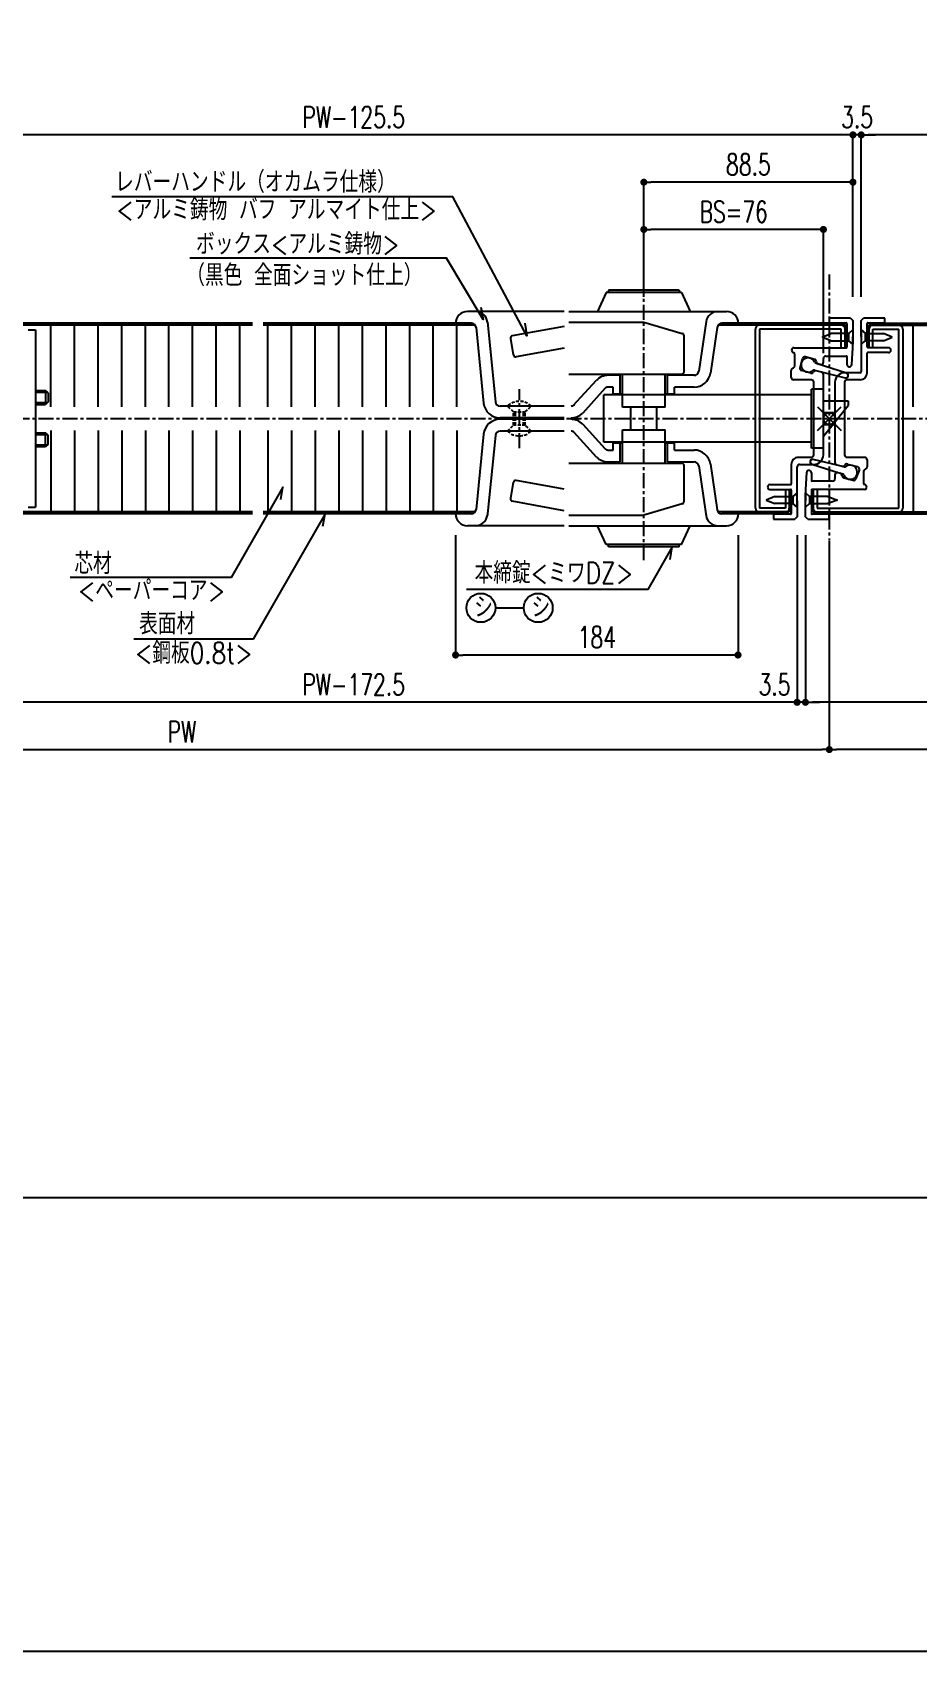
# Model space of a CAD drawing. Extents: x -275225 to 47266, y -41063 to 95295.
# Drawn here: x -225177 to -224803, y -23643 to -22958 of the extents above; entities that cross this region are included whole.
import ezdxf

# ---------------------------------------------------------------- set-up
doc = ezdxf.new("R2010")
doc.units = 0
doc.header["$LTSCALE"] = 0.2
doc.header["$PDMODE"] = 99
doc.header["$PDSIZE"] = 5
doc.linetypes.add('CENTER', pattern=[50.8, 31.75, -6.35, 6.35, -6.35])
doc.linetypes.add('HIDDEN', pattern=[9.525, 6.35, -3.175])
for name, color, linetype in [('_P18_製品', 4, 'Continuous'), ('_P18_製品寸法', 9, 'Continuous'), ('_基準', 1, 'CENTER'), ('_文字', 3, 'Continuous'), ('_製品寸法', 9, 'Continuous'), ('OKAMURA-HIDDEN', 6, 'HIDDEN')]:
    doc.layers.add(name, color=color, linetype=linetype)
doc.layers.add('_ポイント', color=1, linetype='Continuous', plot=False)
doc.styles.add('OKAMURA', font='SIMPLEX.shx', dxfattribs={"width": 0.7, "bigfont": 'BIGFONT.shx'})
doc.dimstyles.new('OKAMURA-003', dxfattribs={"dimscale": 3, "dimtxt": 3, "dimasz": 1, "dimexe": 0, "dimexo": 3, "dimgap": 1, "dimtad": 1, "dimdec": 3, "dimdsep": 46, "dimtxsty": 'OKAMURA', "dimblk1": 'DOT', "dimblk2": 'DOT', "dimsah": 1, "dimcen": 0, "dimclrd": 9, "dimclre": 9, "dimclrt": 3, "dimadec": 0, "dimazin": 0, "dimtfac": 1, "dimtdec": 3, "dimtix": 1, "dimtmove": 2, "dimatfit": 3, "dimldrblk": 'NONE', "dimfxl": 0, "dimtolj": 1, "dimarcsym": 0})

# ---------------------------------------------------------------- blocks, each defined once
blk = doc.blocks.new('_DOT')
at = {"color": 0, "linetype": 'ByBlock'}
blk.add_line((-0.5, 0), (-1, 0), dxfattribs=at)
at = {"color": 0, "linetype": 'ByBlock', "const_width": 0.5}
blk.add_lwpolyline([(-0.25, 0, 1), (0.25, 0, 1)], format="xyb", close=True, dxfattribs=at)
blk = doc.blocks.new('*D1507')
at = {"layer": '_製品寸法', "color": 9, "lineweight": -2, "transparency": 16777216}
for p, q in [((-558.23, -49.3), (-558.23, -120)), ((-159, -49.3), (-159, -120)), ((-162, -120), (-555.23, -120))]:
    blk.add_line(p, q, dxfattribs=at)
at = {"layer": 'Defpoints', "color": 0, "transparency": 16777216}
for p in [(-558.23, -40.3), (-159, -40.3), (-558.23, -120)]:
    blk.add_point(p, dxfattribs=at)
at = {"layer": '_製品寸法', "color": 9, "lineweight": -2, "transparency": 16777216, "xscale": 3, "yscale": 3, "zscale": 3, "rotation": 180}
blk.add_blockref('_DOT', (-558.23, -120), dxfattribs=at)
at = {"layer": '_製品寸法', "color": 9, "lineweight": -2, "transparency": 16777216, "xscale": 3, "yscale": 3, "zscale": 3}
blk.add_blockref('_DOT', (-159, -120), dxfattribs=at)
at = {"layer": '_製品寸法', "color": 3, "transparency": 16777216, "insert": (-358.62, -112.5), "char_height": 9, "attachment_point": 5, "style": 'OKAMURA'}
blk.add_mtext('\\A1;PW-149', dxfattribs=at)
blk = doc.blocks.new('_None')
blk = doc.blocks.new('*D1510')
at = {"layer": '_製品寸法', "color": 9, "lineweight": -2, "transparency": 16777216}
for p, q in [((-534.62, 61.06), (-534.62, 120)), ((-138.5, 120), (-531.62, 120)), ((-135.5, 61.06), (-135.5, 120))]:
    blk.add_line(p, q, dxfattribs=at)
at = {"layer": 'Defpoints', "color": 0, "transparency": 16777216}
for p in [(-534.62, 120), (-534.62, 52.06), (-135.5, 52.06)]:
    blk.add_point(p, dxfattribs=at)
at = {"layer": '_製品寸法', "color": 9, "lineweight": -2, "transparency": 16777216, "xscale": 3, "yscale": 3, "zscale": 3, "rotation": 180}
blk.add_blockref('_DOT', (-534.62, 120), dxfattribs=at)
at = {"layer": '_製品寸法', "color": 9, "lineweight": -2, "transparency": 16777216, "xscale": 3, "yscale": 3, "zscale": 3}
blk.add_blockref('_DOT', (-135.5, 120), dxfattribs=at)
at = {"layer": '_製品寸法', "color": 3, "transparency": 16777216, "insert": (-335.06, 127.5), "char_height": 9, "attachment_point": 5, "style": 'OKAMURA'}
blk.add_mtext('\\A1;PW-149', dxfattribs=at)
blk = doc.blocks.new('*D1515')
at = {"layer": '_製品寸法', "color": 9, "lineweight": -2, "transparency": 16777216}
for p, q in [((-548.12, -51.5), (-548.12, -140)), ((0, -50.5), (0, -140)), ((-3, -140), (-545.12, -140))]:
    blk.add_line(p, q, dxfattribs=at)
at = {"layer": 'Defpoints', "color": 0, "transparency": 16777216}
for p in [(-548.12, -42.5), (0, -41.5), (-548.12, -140)]:
    blk.add_point(p, dxfattribs=at)
at = {"layer": '_製品寸法', "color": 9, "lineweight": -2, "transparency": 16777216, "xscale": 3, "yscale": 3, "zscale": 3, "rotation": 180}
blk.add_blockref('_DOT', (-548.12, -140), dxfattribs=at)
at = {"layer": '_製品寸法', "color": 9, "lineweight": -2, "transparency": 16777216, "xscale": 3, "yscale": 3, "zscale": 3}
blk.add_blockref('_DOT', (0, -140), dxfattribs=at)
at = {"layer": '_製品寸法', "color": 3, "transparency": 16777216, "insert": (-274.06, -132.5), "char_height": 9, "attachment_point": 5, "style": 'OKAMURA'}
blk.add_mtext('\\A1;PW', dxfattribs=at)
blk = doc.blocks.new('*D1520')
at = {"layer": '_製品寸法', "color": 9, "lineweight": -2, "transparency": 16777216}
for p, q in [((-706.28, -49.3), (-706.28, -100)), ((-586.76, -49.3), (-586.76, -100)), ((-589.76, -100), (-703.28, -100))]:
    blk.add_line(p, q, dxfattribs=at)
at = {"layer": 'Defpoints', "color": 0, "transparency": 16777216}
for p in [(-706.28, -40.3), (-586.76, -40.3), (-706.28, -100)]:
    blk.add_point(p, dxfattribs=at)
at = {"layer": '_製品寸法', "color": 9, "lineweight": -2, "transparency": 16777216, "xscale": 3, "yscale": 3, "zscale": 3, "rotation": 180}
blk.add_blockref('_DOT', (-706.28, -100), dxfattribs=at)
at = {"layer": '_製品寸法', "color": 9, "lineweight": -2, "transparency": 16777216, "xscale": 3, "yscale": 3, "zscale": 3}
blk.add_blockref('_DOT', (-586.76, -100), dxfattribs=at)
at = {"layer": '_製品寸法', "color": 3, "transparency": 16777216, "insert": (-646.52, -92.5), "char_height": 9, "attachment_point": 5, "style": 'OKAMURA'}
blk.add_mtext('\\A1;184  ', dxfattribs=at)
blk = doc.blocks.new('*D1521')
at = {"layer": '_製品寸法', "color": 9, "lineweight": -2, "transparency": 16777216}
for p, q in [((-541.12, 120), (-544.12, 120)), ((-538.12, 51.5), (-538.12, 120)), ((-534.62, 120), (-538.12, 120)), ((-534.62, 51.5), (-534.62, 120)), ((-531.62, 120), (-528.62, 120))]:
    blk.add_line(p, q, dxfattribs=at)
at = {"layer": 'Defpoints', "color": 0, "transparency": 16777216}
for p in [(-538.12, 120), (-538.12, 42.5), (-534.62, 42.5)]:
    blk.add_point(p, dxfattribs=at)
at = {"layer": '_製品寸法', "color": 9, "lineweight": -2, "transparency": 16777216, "xscale": 3, "yscale": 3, "zscale": 3}
blk.add_blockref('_DOT', (-538.12, 120), dxfattribs=at)
at = {"layer": '_製品寸法', "color": 9, "lineweight": -2, "transparency": 16777216, "xscale": 3, "yscale": 3, "zscale": 3, "rotation": 180}
blk.add_blockref('_DOT', (-534.62, 120), dxfattribs=at)
at = {"layer": '_製品寸法', "color": 3, "transparency": 16777216, "insert": (-536.37, 127.5), "char_height": 9, "attachment_point": 5, "style": 'OKAMURA'}
blk.add_mtext('\\A1;3.5', dxfattribs=at)
blk = doc.blocks.new('*D1522')
at = {"layer": '_製品寸法', "color": 9, "lineweight": -2, "transparency": 16777216}
for p, q in [((-960.71, 61.06), (-960.71, 120)), ((-541.12, 120), (-957.71, 120)), ((-538.12, 61.06), (-538.12, 120))]:
    blk.add_line(p, q, dxfattribs=at)
at = {"layer": 'Defpoints', "color": 0, "transparency": 16777216}
for p in [(-960.71, 120), (-960.71, 52.06), (-538.12, 52.06)]:
    blk.add_point(p, dxfattribs=at)
at = {"layer": '_製品寸法', "color": 9, "lineweight": -2, "transparency": 16777216, "xscale": 3, "yscale": 3, "zscale": 3, "rotation": 180}
blk.add_blockref('_DOT', (-960.71, 120), dxfattribs=at)
at = {"layer": '_製品寸法', "color": 9, "lineweight": -2, "transparency": 16777216, "xscale": 3, "yscale": 3, "zscale": 3}
blk.add_blockref('_DOT', (-538.12, 120), dxfattribs=at)
at = {"layer": '_製品寸法', "color": 3, "transparency": 16777216, "insert": (-749.41, 127.5), "char_height": 9, "attachment_point": 5, "style": 'OKAMURA'}
blk.add_mtext('\\A1;PW-125.5', dxfattribs=at)
blk = doc.blocks.new('*D1523')
at = {"layer": '_製品寸法', "color": 9, "lineweight": -2, "transparency": 16777216}
for p, q in [((-561.73, -49.3), (-561.73, -120)), ((-558.23, -49.3), (-558.23, -120)), ((-564.73, -120), (-567.73, -120)), ((-558.23, -120), (-561.73, -120)), ((-555.23, -120), (-552.23, -120))]:
    blk.add_line(p, q, dxfattribs=at)
at = {"layer": 'Defpoints', "color": 0, "transparency": 16777216}
for p in [(-561.73, -40.3), (-558.23, -40.3), (-561.73, -120)]:
    blk.add_point(p, dxfattribs=at)
at = {"layer": '_製品寸法', "color": 9, "lineweight": -2, "transparency": 16777216, "xscale": 3, "yscale": 3, "zscale": 3}
blk.add_blockref('_DOT', (-561.73, -120), dxfattribs=at)
at = {"layer": '_製品寸法', "color": 9, "lineweight": -2, "transparency": 16777216, "xscale": 3, "yscale": 3, "zscale": 3, "rotation": 180}
blk.add_blockref('_DOT', (-558.23, -120), dxfattribs=at)
at = {"layer": '_製品寸法', "color": 3, "transparency": 16777216, "insert": (-571.29, -112.5), "char_height": 9, "attachment_point": 5, "style": 'OKAMURA'}
blk.add_mtext('\\A1;3.5', dxfattribs=at)
blk = doc.blocks.new('*D1524')
at = {"layer": '_製品寸法', "color": 9, "lineweight": -2, "transparency": 16777216}
for p, q in [((-937.21, -49.3), (-937.21, -120)), ((-561.73, -49.3), (-561.73, -120)), ((-564.73, -120), (-934.21, -120))]:
    blk.add_line(p, q, dxfattribs=at)
at = {"layer": 'Defpoints', "color": 0, "transparency": 16777216}
for p in [(-937.21, -40.3), (-561.73, -40.3), (-937.21, -120)]:
    blk.add_point(p, dxfattribs=at)
at = {"layer": '_製品寸法', "color": 9, "lineweight": -2, "transparency": 16777216, "xscale": 3, "yscale": 3, "zscale": 3, "rotation": 180}
blk.add_blockref('_DOT', (-937.21, -120), dxfattribs=at)
at = {"layer": '_製品寸法', "color": 9, "lineweight": -2, "transparency": 16777216, "xscale": 3, "yscale": 3, "zscale": 3}
blk.add_blockref('_DOT', (-561.73, -120), dxfattribs=at)
at = {"layer": '_製品寸法', "color": 3, "transparency": 16777216, "insert": (-749.47, -112.5), "char_height": 9, "attachment_point": 5, "style": 'OKAMURA'}
blk.add_mtext('\\A1;PW-172.5', dxfattribs=at)
blk = doc.blocks.new('*D1525')
at = {"layer": '_製品寸法', "color": 9, "lineweight": -2, "transparency": 16777216}
for p, q in [((-626.62, 51.5), (-626.62, 100)), ((-541.12, 100), (-623.62, 100)), ((-538.12, 51.5), (-538.12, 100))]:
    blk.add_line(p, q, dxfattribs=at)
at = {"layer": 'Defpoints', "color": 0, "transparency": 16777216}
for p in [(-626.62, 100), (-626.62, 42.5), (-538.12, 42.5)]:
    blk.add_point(p, dxfattribs=at)
at = {"layer": '_製品寸法', "color": 9, "lineweight": -2, "transparency": 16777216, "xscale": 3, "yscale": 3, "zscale": 3, "rotation": 180}
blk.add_blockref('_DOT', (-626.62, 100), dxfattribs=at)
at = {"layer": '_製品寸法', "color": 9, "lineweight": -2, "transparency": 16777216, "xscale": 3, "yscale": 3, "zscale": 3}
blk.add_blockref('_DOT', (-538.12, 100), dxfattribs=at)
at = {"layer": '_製品寸法', "color": 3, "transparency": 16777216, "insert": (-582.37, 107.5), "char_height": 9, "attachment_point": 5, "style": 'OKAMURA'}
blk.add_mtext('\\A1;88.5', dxfattribs=at)
blk = doc.blocks.new('*D1526')
at = {"layer": '_製品寸法', "color": 9, "lineweight": -2, "transparency": 16777216}
for p, q in [((-626.62, 61.05), (-626.62, 80)), ((-553.62, 80), (-623.62, 80)), ((-550.62, 27.63), (-550.62, 80))]:
    blk.add_line(p, q, dxfattribs=at)
at = {"layer": 'Defpoints', "color": 0, "transparency": 16777216}
for p in [(-626.62, 80), (-626.62, 52.05), (-550.62, 18.63)]:
    blk.add_point(p, dxfattribs=at)
at = {"layer": '_製品寸法', "color": 9, "lineweight": -2, "transparency": 16777216, "xscale": 3, "yscale": 3, "zscale": 3, "rotation": 180}
blk.add_blockref('_DOT', (-626.62, 80), dxfattribs=at)
at = {"layer": '_製品寸法', "color": 9, "lineweight": -2, "transparency": 16777216, "xscale": 3, "yscale": 3, "zscale": 3}
blk.add_blockref('_DOT', (-550.62, 80), dxfattribs=at)
at = {"layer": '_製品寸法', "color": 3, "transparency": 16777216, "insert": (-588.62, 87.5), "char_height": 9, "attachment_point": 5, "style": 'OKAMURA'}
blk.add_mtext('\\A1;BS=76', dxfattribs=at)
blk = doc.blocks.new('*D1527')
at = {"layer": '_製品寸法', "color": 9, "lineweight": -2, "transparency": 16777216}
for p, q in [((-1096.21, -50.49), (-1096.21, -140)), ((-548.12, -69.99), (-548.12, -140)), ((-1093.21, -140), (-551.12, -140))]:
    blk.add_line(p, q, dxfattribs=at)
at = {"layer": 'Defpoints', "color": 0, "transparency": 16777216}
for p in [(-1096.21, -41.49), (-548.12, -60.99), (-548.12, -140)]:
    blk.add_point(p, dxfattribs=at)
at = {"layer": '_製品寸法', "color": 9, "lineweight": -2, "transparency": 16777216, "xscale": 3, "yscale": 3, "zscale": 3, "rotation": 180}
blk.add_blockref('_DOT', (-1096.21, -140), dxfattribs=at)
at = {"layer": '_製品寸法', "color": 9, "lineweight": -2, "transparency": 16777216, "xscale": 3, "yscale": 3, "zscale": 3}
blk.add_blockref('_DOT', (-548.12, -140), dxfattribs=at)
at = {"layer": '_製品寸法', "color": 3, "transparency": 16777216, "insert": (-822.16, -132.5), "char_height": 9, "attachment_point": 5, "style": 'OKAMURA'}
blk.add_mtext('\\A1;PW', dxfattribs=at)
blk = doc.blocks.new('A$C406426C3')
at = {"layer": '_P18_製品'}
for p, q in [((557.23, 42.5), (548.18, 42.5)), ((548.18, 42.5), (548.18, 40.49)), ((557.23, 42.5), (558.23, 41.49)), ((558.23, 41.49), (558.23, 34.77)), ((554.92, 40.3), (336.65, 40.3)), ((554.92, 39.5), (336.65, 39.5)), ((517.03, -37.89), (517.03, 37.89)), ((518.64, 37.89), (518.64, -37.89)), ((553.31, 37.89), (518.64, 37.89)), ((548.18, 40.49), (555.42, 40.49)), ((553.31, 29.95), (553.31, 37.89)), ((554.92, 39.5), (554.92, 30.25)), ((554.92, 29.95), (554.92, 37.89)), ((555.72, 30.25), (555.72, 40.2)), ((555.72, 30.25), (555.72, 39.5)), ((558.23, 34.77), (557.93, 34.47)), ((558.23, 34.17), (557.93, 34.47)), ((558.23, 37.49), (558.23, 31.46)), ((533.24, 29.95), (555.42, 29.95)), ((554.92, 30.25), (555.72, 30.25)), ((557.74, 22.84), (558.23, 29.95)), ((558.23, 29.95), (558.23, 34.17)), ((518.64, 23.92), (518.64, -16.08)), ((532.64, 21.29), (533.08, 21.52)), ((533.61, 22.41), (533.61, 26.93)), ((535.32, 21.51), (536.87, 25.39)), ((542.14, 25.03), (538.11, 26.11)), ((555.51, 19.22), (542.67, 23.31)), ((555.51, 19.22), (542.67, 23.31)), ((544.47, 22.86), (543.39, 23.13)), ((545.73, 23.83), (545.73, 25.43)), ((546.74, 26.43), (555.42, 26.43)), ((555.72, 22.91), (555.72, 26.13)), ((532.1, 17.39), (532.1, 20.4)), ((540.65, 16.38), (533.11, 16.38)), ((540.46, 19.23), (536.54, 20.28)), ((541.65, -15.38), (541.65, 15.38)), ((541.89, 20.42), (554.99, 17.28)), ((541.9, 20.42), (554.99, 17.28)), ((544.99, 19.6), (542.73, 20.19)), ((545.73, 0.3), (545.73, 18.63)), ((545.73, 0.3), (545.43, 0)), ((545.73, -0.3), (545.43, 0)), ((545.73, -15.38), (545.73, -0.3)), ((532.1, -19.4), (532.1, -27.64)), ((534.62, -34.17), (534.62, -20.4)), ((535.1, -19.4), (541.65, -19.4)), ((535.12, -16.38), (540.65, -16.38)), ((523.06, -27.94), (531.8, -27.94)), ((523.06, -29.95), (531.8, -29.95)), ((529.69, -29.95), (529.69, -37.89)), ((531.3, -29.95), (531.3, -37.89)), ((531.3, -30.25), (531.3, -39.5)), ((531.3, -30.25), (532.1, -30.25)), ((532.1, -30.25), (532.1, -40.2)), ((532.1, -30.25), (532.1, -39.5)), ((534.62, -34.17), (534.31, -34.47)), ((534.62, -37.49), (534.62, -31.46)), ((531.3, -39.5), (336.65, -39.5)), ((531.3, -40.3), (336.65, -40.3)), ((529.69, -37.89), (518.64, -37.89)), ((531.8, -40.49), (524.57, -40.49)), ((524.57, -40.49), (524.57, -42.5)), ((534.62, -34.77), (534.31, -34.47)), ((534.62, -34.77), (534.62, -41.49)), ((524.57, -42.5), (533.61, -42.5)), ((534.62, -41.49), (533.61, -42.5))]:
    blk.add_line(p, q, dxfattribs=at)
at = {"layer": '_P18_製品', "color": 6}
for p, q in [((512.58, 5.02), (512.58, 39.5)), ((544.65, 34.47), (548.81, 35.98)), ((548.81, 32.96), (544.65, 34.47)), ((556.47, 35.98), (548.81, 35.98)), ((558.23, 37.49), (556.47, 35.98)), ((556.47, 32.96), (556.47, 35.98)), ((548.81, 32.96), (556.47, 32.96)), ((558.23, 31.46), (556.47, 32.96)), ((512.58, -5.02), (512.58, -39.49)), ((525.19, -32.96), (521.55, -34.47)), ((525.19, -32.96), (532.86, -32.96)), ((534.62, -31.46), (532.86, -32.96)), ((532.86, -32.96), (532.86, -35.98)), ((521.55, -34.47), (525.19, -35.98)), ((532.86, -35.98), (525.19, -35.98)), ((534.62, -37.49), (532.86, -35.98))]:
    blk.add_line(p, q, dxfattribs=at)
at = {"layer": '_P18_製品'}
for centre, radius, start, end in [((518.64, 37.89), 1.61, 90, 180), ((553.31, 37.89), 1.61, 0, 90), ((554.92, 39.5), 0.804, 0, 90), ((555.43, 40.2), 0.292, 0.31714, 91.78799), ((533.24, 28.94), 1, 90, 180), ((533.24, 28.94), 1, 180, 270), ((532.78, 27.2), 0.872, 342.44061, 58.30075), ((555.42, 30.25), 0.301, 270, 0), ((533.11, 20.4), 1, 118.07853, 180), ((532.61, 22.41), 1, 298.06702, 0), ((536.74, 21.7), 1.43, 187.53801, 262.34355), ((539.27, 22.67), 3.01, 23.4084, 306.59276), ((539.27, 22.67), 3.01, 23.4084, 306.59276), ((537.85, 25.13), 1.01, 74.99638, 164.9917), ((541.76, 24.09), 1.01, 359.46463, 74.98935), ((542.96, 24.27), 1, 203.4091, 253.35609), ((542.96, 24.27), 1, 203.40373, 253.35254), ((543.77, 24.07), 1.01, 179.46896, 254.99286), ((544.73, 23.83), 1, 254.99823, 0), ((546.74, 25.43), 1, 90, 180), ((555.42, 26.13), 0.301, 0, 90), ((556.73, 22.91), 1.01, 180.04587, 356.04721), ((533.11, 17.39), 1, 180, 270), ((540.72, 20.2), 1.01, 255.01509, 330.54126), ((540.65, 15.38), 1, 0, 90), ((541.66, 19.45), 1, 76.64583, 126.59196), ((541.66, 19.45), 1, 76.64583, 126.5919), ((542.47, 19.21), 1, 74.98683, 150.5092), ((544.73, 18.63), 1.01, 359.99338, 74.98938), ((555.25, 18.25), 1, 255.00189, 75.00186), ((555.25, 18.25), 1, 254.99823, 74.99829), ((535.12, -19.4), 3.01, 90, 180), ((535.2, -20.07), 0.677, 98.52675, 209.67531), ((541.1, -18.25), 1, 75.00184, 255.00181), ((541.1, -18.25), 1, 75.00187, 255.0019), ((540.65, -15.38), 1, 270, 0), ((541.66, -15.32), 4.07, 269.87311, 359.24997), ((523.06, -28.94), 1, 90, 180), ((523.06, -28.94), 1, 180, 270), ((531.8, -27.64), 0.301, 270, 0), ((531.8, -30.25), 0.301, 0, 90), ((518.64, -37.89), 1.61, 180, 270), ((529.69, -37.89), 1.61, 270, 0), ((531.3, -39.5), 0.804, 270, 0), ((531.81, -40.2), 0.292, 268.13841, 359.66936)]:
    blk.add_arc(centre, radius, start, end, dxfattribs=at)
at = {"layer": '_ポイント'}
blk.add_point((548.12, 0), dxfattribs=at)
at = {"layer": '_基準'}
blk.add_line((548.12, 0), (0, 0), dxfattribs=at)
blk = doc.blocks.new('A$C496E7CE0')
at = {"layer": '_P18_製品'}
for p, q in [((-485.47, 53.3), (-489.24, 45.3)), ((-485.47, 53.3), (-453.72, 53.3)), ((-484.6, 54.3), (-454.6, 54.3)), ((-484.6, 54.3), (-484.6, 53.3)), ((-454.6, 54.3), (-454.6, 53.3)), ((-453.72, 53.3), (-449.96, 45.3)), ((-534.48, 41.49), (-533.48, 42.5)), ((-534.48, 34.77), (-534.48, 41.49)), ((-524.43, 42.5), (-533.48, 42.5)), ((-524.43, 40.49), (-524.43, 42.5)), ((-437.92, 45.3), (-504.6, 45.3)), ((-435.82, 45.3), (-398.4, 45.3)), ((-398.42, 45.3), (-394.93, 45.3)), ((-534.48, 37.49), (-534.48, 31.46)), ((-534.48, 34.77), (-534.18, 34.47)), ((-534.48, 34.17), (-534.18, 34.47)), ((-531.97, 30.25), (-531.97, 40.2)), ((-531.97, 30.25), (-531.97, 39.5)), ((-531.67, 40.49), (-524.43, 40.49)), ((-531.17, 40.3), (-509.6, 40.3)), ((-531.17, 30.25), (-531.17, 39.5)), ((-531.17, 39.5), (-501.04, 39.5)), ((-531.17, 29.95), (-531.17, 37.89)), ((-529.56, 29.95), (-529.56, 37.89)), ((-529.56, 37.89), (-518.5, 37.89)), ((-518.5, -37.89), (-518.5, 37.89)), ((-516.9, 37.89), (-516.9, -37.89)), ((-509.6, 40.3), (-502.64, 40.3)), ((-497.8, 19.27), (-500.66, 38.59)), ((-495.86, 40.3), (-495.97, 41.03)), ((-492.85, 20.01), (-495.86, 40.3)), ((-486.6, 35.05), (-486.6, 19.8)), ((-485.88, 36.01), (-473, 39.8)), ((-473, 39.8), (-469.6, 40.8)), ((-437.92, 40.8), (-469.6, 40.8)), ((-435.82, 38.96), (-413.92, 34.98)), ((-406.75, 7.1), (-403.45, 40.3)), ((-403.45, 40.3), (-403.39, 40.81)), ((-401.77, 6.59), (-398.6, 38.5)), ((-398.22, 39.5), (-308.43, 39.5)), ((-396.61, 40.3), (-389.93, 40.3)), ((-389.93, 40.3), (-308.43, 40.3)), ((-303.93, 40.3), (-162.32, 40.3)), ((-303.93, 39.5), (-162.32, 39.5)), ((-212.19, -37.49), (-212.19, 37.49)), ((-208.98, 37.49), (-212.19, 37.49)), ((-534.48, 34.17), (-534.48, 20.4)), ((-531.17, 30.25), (-531.97, 30.25)), ((-531.97, 19.4), (-531.97, 27.64)), ((-522.93, 29.95), (-531.67, 29.95)), ((-522.93, 27.94), (-531.67, 27.94)), ((-435.82, 29.81), (-415.53, 26.12)), ((-414.36, 26.93), (-413.11, 33.81)), ((-545.6, 15.38), (-545.6, 0.3)), ((-535.49, 19.4), (-541.52, 19.4)), ((-541.52, 15.38), (-541.52, -15.38)), ((-534.98, 16.38), (-540.51, 16.38)), ((-518.5, -23.92), (-518.5, 16.08)), ((-479.6, 18.3), (-490.87, 18.3)), ((-437.92, 18.8), (-485.6, 18.8)), ((-481.1, 18.8), (-481.1, 18.3)), ((-479.6, 18.3), (-479.6, 10.3)), ((-478.6, 18.8), (-478.6, 4.8)), ((-460.6, 18.8), (-460.6, 4.8)), ((-459.6, 18.3), (-459.6, 10.3)), ((-454.5, 18.3), (-459.6, 18.3)), ((-458.1, 18.8), (-458.1, 18.3)), ((-449.55, 16.25), (-440.17, 5.88)), ((-545.6, 7.5), (-556.08, -5.5)), ((-545.6, 12.5), (-545.6, -12.5)), ((-545.6, 12.5), (-540.6, 12.5)), ((-545.6, 11.3), (-545.6, 0.6)), ((-540.6, 12.5), (-540.6, -12.5)), ((-540.6, 10), (-452.6, 10)), ((-482.6, 13.3), (-490.87, 13.3)), ((-482.6, 13.3), (-482.6, 10.3)), ((-478.6, 10.3), (-482.6, 10.3)), ((-456.6, 10.3), (-460.6, 10.3)), ((-456.6, 13.3), (-456.6, 10.3)), ((-454.5, 13.3), (-456.6, 13.3)), ((-443.72, 2.35), (-453.08, 12.71)), ((-452.6, 10), (-452.6, -10)), ((-545.6, 0.3), (-545.3, 0)), ((-460.6, 4.8), (-478.6, 4.8)), ((-475.1, 4.5), (-475.1, -4.5)), ((-464.1, 4.5), (-464.1, -4.5)), ((-435.82, 5.3), (-408.74, 5.3)), ((-435.82, 0.3), (-408.74, 0.3)), ((-556.08, -7.5), (-556.08, -5.5)), ((-545.6, -0.3), (-545.3, 0)), ((-545.6, -0.3), (-545.6, -18.63)), ((-478.6, -4.8), (-478.6, -18.8)), ((-478.6, -4.8), (-460.6, -4.8)), ((-460.6, -4.8), (-460.6, -18.8)), ((-453.08, -12.71), (-443.72, -2.35)), ((-439.66, -5.51), (-449.55, -16.25)), ((-435.82, -0.3), (-408.74, -0.3)), ((-435.82, -5.3), (-408.74, -5.3)), ((-398.6, -38.5), (-401.77, -6.59)), ((-545.6, -7.5), (-556.08, -7.5)), ((-545.6, -12.5), (-540.6, -12.5)), ((-540.6, -10), (-452.6, -10)), ((-490.87, -13.3), (-482.6, -13.3)), ((-482.6, -10.3), (-482.6, -13.3)), ((-482.6, -10.3), (-478.6, -10.3)), ((-479.6, -10.3), (-479.6, -18.3)), ((-460.6, -10.3), (-456.6, -10.3)), ((-459.6, -10.3), (-459.6, -18.3)), ((-456.6, -10.3), (-456.6, -13.3)), ((-456.6, -13.3), (-454.5, -13.3)), ((-403.39, -40.81), (-406.75, -7.1)), ((-555.38, -19.22), (-542.53, -23.31)), ((-555.38, -19.22), (-542.53, -23.31)), ((-541.76, -20.42), (-554.86, -17.28)), ((-541.76, -20.42), (-554.86, -17.28)), ((-544.85, -19.6), (-542.59, -20.19)), ((-540.51, -16.38), (-532.98, -16.38)), ((-540.32, -19.23), (-536.41, -20.28)), ((-531.97, -17.39), (-531.97, -20.4)), ((-500.66, -38.59), (-497.8, -19.27)), ((-495.97, -41.03), (-492.85, -20.01)), ((-490.87, -18.3), (-479.6, -18.3)), ((-486.6, -19.8), (-486.6, -35.05)), ((-437.92, -18.8), (-485.6, -18.8)), ((-481.1, -18.3), (-481.1, -18.8)), ((-459.6, -18.3), (-454.5, -18.3)), ((-458.1, -18.3), (-458.1, -18.8)), ((-557.6, -22.84), (-558.1, -29.95)), ((-555.59, -22.91), (-555.59, -26.13)), ((-546.6, -26.43), (-555.28, -26.43)), ((-545.6, -23.83), (-545.6, -25.43)), ((-544.27, -22.86), (-543.26, -23.13)), ((-542, -25.03), (-537.97, -26.11)), ((-535.7, -21.51), (-536.74, -25.4)), ((-533.48, -22.41), (-533.48, -26.93)), ((-532.5, -21.29), (-532.95, -21.53)), ((-435.82, -29.81), (-415.53, -26.12)), ((-413.11, -33.81), (-414.36, -26.93)), ((-558.1, -29.95), (-558.1, -34.17)), ((-558.1, -37.49), (-558.1, -31.46)), ((-558.1, -34.17), (-557.8, -34.47)), ((-555.59, -30.25), (-555.59, -40.2)), ((-555.59, -30.25), (-555.59, -39.5)), ((-554.78, -30.25), (-555.59, -30.25)), ((-533.1, -29.95), (-555.28, -29.95)), ((-554.78, -29.95), (-554.78, -37.89)), ((-554.78, -39.5), (-554.78, -30.25)), ((-553.17, -29.95), (-553.17, -37.89)), ((-558.1, -34.77), (-557.8, -34.47)), ((-558.1, -41.49), (-558.1, -34.77)), ((-548.05, -40.49), (-555.28, -40.49)), ((-554.78, -39.5), (-501.04, -39.5)), ((-554.78, -40.3), (-509.6, -40.3)), ((-553.17, -37.89), (-518.5, -37.89)), ((-548.05, -42.5), (-548.05, -40.49)), ((-509.6, -40.3), (-502.64, -40.3)), ((-469.6, -40.8), (-485.88, -36.01)), ((-437.92, -40.8), (-469.6, -40.8)), ((-435.82, -38.96), (-413.92, -34.98)), ((-398.22, -39.5), (-308.43, -39.5)), ((-396.61, -40.3), (-389.93, -40.3)), ((-389.93, -40.3), (-308.43, -40.3)), ((-303.93, -39.5), (-138.82, -39.5)), ((-303.93, -40.3), (-138.82, -40.3)), ((-208.98, -37.49), (-212.19, -37.49)), ((-557.09, -42.5), (-558.1, -41.49)), ((-557.09, -42.5), (-548.05, -42.5)), ((-437.92, -45.3), (-504.6, -45.3)), ((-485.47, -53.3), (-489.24, -45.3)), ((-453.72, -53.3), (-449.96, -45.3)), ((-435.82, -45.3), (-398.45, -45.3)), ((-398.42, -45.3), (-394.93, -45.3)), ((-485.47, -53.3), (-453.72, -53.3)), ((-484.6, -54.3), (-484.6, -53.3)), ((-484.6, -54.3), (-454.6, -54.3)), ((-454.6, -54.3), (-454.6, -53.3))]:
    blk.add_line(p, q, dxfattribs=at)
at = {"layer": '_P18_製品', "color": 6}
for p, q in [((-534.48, 37.49), (-532.72, 35.98)), ((-532.72, 35.98), (-525.06, 35.98)), ((-532.72, 32.96), (-532.72, 35.98)), ((-521.42, 34.47), (-525.06, 35.98)), ((-525.06, 32.96), (-521.42, 34.47)), ((-390.49, 5.02), (-390.49, 39.5)), ((-380.49, 5.02), (-380.49, 39.5)), ((-370.49, 5.02), (-370.49, 39.5)), ((-360.49, 5.02), (-360.49, 39.5)), ((-350.49, 5.02), (-350.49, 39.5)), ((-340.49, 5.02), (-340.49, 39.5)), ((-330.49, 5.02), (-330.49, 39.5)), ((-320.49, 5.02), (-320.49, 39.5)), ((-310.49, 5.02), (-310.49, 39.5)), ((-298.62, 5.02), (-298.62, 39.5)), ((-288.62, 5.02), (-288.62, 39.5)), ((-278.62, 5.02), (-278.62, 39.5)), ((-268.62, 5.02), (-268.62, 39.5)), ((-258.62, 5.02), (-258.62, 39.5)), ((-248.62, 5.02), (-248.62, 39.5)), ((-238.62, 5.02), (-238.62, 39.5)), ((-228.62, 5.02), (-228.62, 39.5)), ((-218.62, 5.02), (-218.62, 39.5)), ((-534.48, 31.46), (-532.72, 32.96)), ((-525.06, 32.96), (-532.72, 32.96)), ((-217.42, 10.85), (-216.41, 11.86)), ((-217.42, 10.85), (-217.42, 7.03)), ((-217.42, 7.03), (-216.41, 6.03)), ((-212.19, 11.11), (-217.17, 11.11)), ((-216.41, 11.86), (-216.41, 6.03)), ((-212.19, 11.86), (-216.41, 11.86)), ((-212.19, 6.78), (-217.17, 6.78)), ((-212.19, 6.03), (-216.41, 6.03)), ((-390.49, -5.03), (-390.49, -39.5)), ((-380.49, -5.03), (-380.49, -39.5)), ((-370.49, -5.03), (-370.49, -39.5)), ((-360.49, -5.03), (-360.49, -39.5)), ((-350.49, -5.03), (-350.49, -39.5)), ((-340.49, -5.03), (-340.49, -39.5)), ((-330.49, -5.03), (-330.49, -39.5)), ((-320.49, -5.03), (-320.49, -39.5)), ((-310.49, -5.03), (-310.49, -39.5)), ((-298.62, -5.03), (-298.62, -39.5)), ((-288.62, -5.03), (-288.62, -39.5)), ((-278.62, -5.03), (-278.62, -39.5)), ((-268.62, -5.03), (-268.62, -39.5)), ((-258.62, -5.03), (-258.62, -39.5)), ((-248.62, -5.03), (-248.62, -39.5)), ((-238.62, -5.03), (-238.62, -39.5)), ((-228.62, -5.03), (-228.62, -39.5)), ((-218.62, -5.03), (-218.62, -39.5)), ((-217.42, -7.04), (-216.41, -6.03)), ((-212.19, -6.78), (-217.17, -6.78)), ((-216.41, -11.86), (-216.41, -6.03)), ((-212.19, -6.03), (-216.41, -6.03)), ((-217.42, -10.86), (-217.42, -7.04)), ((-217.42, -10.86), (-216.41, -11.86)), ((-212.19, -11.11), (-217.17, -11.11)), ((-212.19, -11.86), (-216.41, -11.86)), ((-558.1, -31.46), (-556.34, -32.96)), ((-556.34, -32.96), (-556.34, -35.98)), ((-548.67, -32.96), (-556.34, -32.96)), ((-548.67, -32.96), (-545.03, -34.47)), ((-558.1, -37.49), (-556.34, -35.98)), ((-556.34, -35.98), (-548.67, -35.98)), ((-545.03, -34.47), (-548.67, -35.98))]:
    blk.add_line(p, q, dxfattribs=at)
at = {"layer": '_P18_製品'}
for centre, radius, start, end in [((-504.6, 40.3), 5, 90, 180), ((-500.91, 40.3), 5, 8.42993, 90), ((-398.42, 40.3), 5, 90, 174.14305), ((-394.93, 40.3), 5, 0, 90), ((-531.68, 40.2), 0.292, 88.21201, 179.68286), ((-531.17, 39.5), 0.804, 90, 180), ((-529.56, 37.89), 1.61, 90, 180), ((-518.5, 37.89), 1.61, 0, 90), ((-502.64, 38.3), 2, 8.4257, 90), ((-485.6, 35.05), 1, 106.38653, 180), ((-414.1, 33.99), 1, 349.68964, 79.69464), ((-396.61, 38.3), 2, 90, 174.14313), ((-531.67, 30.25), 0.301, 180, 270), ((-531.67, 27.64), 0.301, 90, 180), ((-522.93, 28.94), 1, 0, 90), ((-522.93, 28.94), 1, 270, 0), ((-415.35, 27.11), 1, 259.68945, 349.69296), ((-541.53, 15.32), 4.07, 89.87311, 179.24997), ((-540.51, 15.38), 1, 90, 180), ((-535.49, 20.4), 1, 270, 0), ((-534.98, 19.4), 3.01, 270, 0), ((-490.87, 20.3), 7, 188.42965, 270.00742), ((-490.87, 20.3), 2, 188.42169, 270), ((-485.6, 19.8), 1, 180, 270), ((-454.5, 11.3), 7, 44.99993, 90), ((-454.5, 11.3), 2, 44.9798, 89.9799), ((-408.74, 7.3), 2, 270, 354.14493), ((-438.77, 7.3), 7, 225.0058, 270.00574), ((-438.77, 7.3), 2, 225.00031, 270), ((-408.74, 7.3), 7, 270, 354.14398), ((-438.77, -7.3), 7, 90, 134.99994), ((-438.77, -7.3), 2, 90, 134.99972), ((-408.74, -7.3), 7, 5.85479, 90), ((-408.74, -7.3), 2, 5.8563, 90), ((-490.87, -20.3), 7, 89.99258, 171.57094), ((-454.5, -11.3), 2, 270, 315.00092), ((-555.12, -18.25), 1, 75.00184, 255.00181), ((-555.12, -18.25), 1, 75.00187, 255.0019), ((-544.59, -18.63), 1.01, 179.98912, 254.98932), ((-542.33, -19.21), 1, 254.98679, 330.51376), ((-539.13, -22.67), 3.01, 203.40662, 126.59259), ((-539.13, -22.67), 3.01, 203.40662, 126.5925), ((-541.53, -19.45), 1, 256.64584, 306.59555), ((-541.53, -19.45), 1, 256.64584, 306.59546), ((-540.51, -15.38), 1, 180, 270), ((-540.58, -20.2), 1.01, 75.01506, 150.54126), ((-536.67, -21.25), 1.01, 344.99228, 74.99283), ((-532.98, -17.39), 1, 0, 90), ((-532.98, -20.4), 1, 298.07556, 0), ((-490.87, -20.3), 2, 90, 171.57306), ((-485.6, -19.8), 1, 90, 180), ((-454.5, -11.3), 7, 270.00824, 315.00827), ((-556.59, -22.91), 1.01, 0.04587, 176.04362), ((-555.28, -26.13), 0.301, 180, 270), ((-546.6, -25.43), 1, 270, 0), ((-544.54, -23.88), 1.06, 75.06283, 177.30475), ((-543.63, -24.07), 1.01, 359.46893, 74.99286), ((-541.62, -24.09), 1.01, 179.46458, 254.98932), ((-542.82, -24.27), 1, 23.4092, 73.35619), ((-542.82, -24.27), 1, 23.4092, 73.35279), ((-537.71, -25.13), 1.01, 254.99303, 344.9906), ((-532.47, -22.41), 1, 118.06307, 180), ((-532.19, -27.03), 1.29, 175.72922, 224.96231), ((-415.35, -27.11), 1, 10.31057, 100.31231), ((-555.28, -30.25), 0.301, 90, 180), ((-533.1, -28.94), 1, 0, 90), ((-533.1, -28.94), 1, 270, 0), ((-414.1, -33.99), 1, 280.30859, 10.31433), ((-554.78, -39.5), 0.804, 180, 270), ((-555.29, -40.2), 0.292, 180.33064, 271.8616), ((-553.17, -37.89), 1.61, 180, 270), ((-518.5, -37.89), 1.61, 270, 0), ((-504.6, -40.3), 5, 180, 270), ((-502.64, -38.3), 2, 270, 351.57306), ((-500.91, -40.3), 5, 270, 351.57303), ((-485.6, -35.05), 1, 180, 253.60927), ((-398.42, -40.3), 5, 185.85423, 270), ((-396.61, -38.3), 2, 185.85281, 270), ((-394.93, -40.3), 5, 270, 0)]:
    blk.add_arc(centre, radius, start, end, dxfattribs=at)
at = {"layer": '_基準'}
for p, q in [((-469.6, 59.89), (-469.6, -59.25)), ((-548.1, -60.99), (-548.1, 51.25)), ((-416.93, 12.57), (-416.93, -12.47)), ((0, 0), (-548.1, 0))]:
    blk.add_line(p, q, dxfattribs=at)
at = {"layer": 'OKAMURA-HIDDEN'}
for p, q in [((-421.93, 5.3), (-419.43, 2.8)), ((-419.43, 2.8), (-419.43, -2.8)), ((-419.43, 2.8), (-414.43, 2.8)), ((-418.63, 2.8), (-418.63, -2.8)), ((-415.23, 2.8), (-415.23, -2.8)), ((-411.93, 5.3), (-414.43, 2.8)), ((-414.43, 2.8), (-414.43, -2.8)), ((-419.43, -2.8), (-421.93, -5.3)), ((-414.43, -2.8), (-419.43, -2.8)), ((-414.43, -2.8), (-411.93, -5.3))]:
    blk.add_line(p, q, dxfattribs=at)
for centre, start, end in [((-416.93, 0.05), 46.3972, 133.60313), ((-416.93, -0.05), 226.39722, 313.60416)]:
    blk.add_arc(centre, 7.25, start, end, dxfattribs=at)
blk = doc.blocks.new('*U1505')
at = {"layer": '_文字'}
blk.add_line((-689.4696, -80.0504), (-677.4599, -80.0504), dxfattribs=at)
at = {"layer": '_文字', "color": 9}
for points in [[(-677.0143, 40.3152), (-676.0903, 35.0752), (-707.4691, 93.8009), (-851.7272, 93.8009)], [(-695.6116, 47.1272), (-694.6877, 41.8871), (-710.0703, 67.8384), (-818.723, 67.8384)], [(-780.2927, -34.2533), (-779.3686, -29.0133), (-801.3213, -67.2095), (-869.4265, -67.2077)], [(-762.4107, -45.5433), (-761.4866, -40.3032), (-791.968, -93.3107), (-842.4707, -93.3094)], [(-615.5289, -59.54), (-614.605, -54.2999), (-624.9774, -72.2655), (-701.6209, -72.2655)]]:
    blk.add_lwpolyline(points, dxfattribs=at)
at = {"layer": '_文字'}
for centre in [(-695.5959, -80.0504), (-671.3336, -80.0504)]:
    blk.add_circle(centre, 6.1262, dxfattribs=at)
at = {"layer": '_P18_製品', "rotation": 180}
for name, p in [('A$C496E7CE0', (-1096.2144, 0)), ('A$C406426C3', (0, 0))]:
    blk.add_blockref(name, p, dxfattribs=at)
at = {"layer": '_文字', "style": 'OKAMURA', "width": 0.8}
for s, height, p in [('レバーハンドル（オカムラ仕様）', 8.999982, (-850.4008, 95.5941)), ('<アルミ鋳物 バフ アルマイト仕上>', 8.999982, (-849.8884, 83.8844)), ('ボックス<アルミ鋳物>', 8.999982, (-816.1331, 69.3486)), ('（黒色 全面ショット仕上）', 8.999982, (-820.2808, 56.1554)), ('本締錠<ミワDZ>', 8.99998, (-698.2648, -69.753)), ('シ', 9, (-698.4211, -84.2804)), ('シ', 9, (-674.1589, -84.2804))]:
    blk.add_text(s, height=height, dxfattribs=at).set_placement(p)
for s, rotation, p in [('芯材 ', 359.998488, (-867.6607, -65.7713)), ('<ペーパーコア> ', 0.001512, (-866.203, -77.1816)), ('表面材 ', 359.998488, (-840.2665, -91.2727)), ('<鋼板0.8t> ', 0.001512, (-842.0515, -103.6473))]:
    blk.add_text(s, height=8.99998, rotation=rotation, dxfattribs=at).set_placement(p)
at = {"layer": '_製品寸法'}
for base, p1, p2, text, picture, middle in [((-960.7144, 120), (-538.1155, 52.0582), (-960.7144, 52.0582), 'PW-125.5', '*D1522', (-749.415, 127.5)), ((-534.6155, 120), (-135.5, 52.0576), (-534.6155, 52.0576), 'PW-149', '*D1510', (-335.0577, 127.5)), ((-626.6154, 80), (-550.6155, 18.6257), (-626.6154, 52.0548), 'BS=<>', '*D1526', (-588.6155, 87.5)), ((-937.2144, -120), (-561.7323, -40.3001), (-937.2144, -40.3001), 'PW-172.5', '*D1524', (-749.4733, -112.5)), ((-558.2327, -120), (-159, -40.3001), (-558.2327, -40.3001), 'PW-149', '*D1507', (-358.6163, -112.5)), ((-548.1153, -140), (-1096.2144, -41.495), (-548.1153, -60.9932), 'PW', '*D1527', (-822.1649, -132.5)), ((-548.1153, -140), (0, -41.4999), (-548.1153, -42.4999), 'PW', '*D1515', (-274.0577, -132.5))]:
    dim = blk.add_linear_dim(base=base, p1=p1, p2=p2, angle=180, text=text, dimstyle='OKAMURA-003', dxfattribs=at)
    dim.commit()
    dim.dimension.update_dxf_attribs({"geometry": picture, "text_midpoint": middle})
for base, p1, p2, picture, middle in [((-538.1155, 120), (-534.6155, 42.4999), (-538.1155, 42.4999), '*D1521', (-536.3655, 127.5)), ((-626.6154, 100), (-538.1155, 42.4999), (-626.6154, 42.4999), '*D1525', (-582.3655, 107.5))]:
    dim = blk.add_linear_dim(base=base, p1=p1, p2=p2, angle=180, dimstyle='OKAMURA-003', dxfattribs=at)
    dim.commit()
    dim.dimension.update_dxf_attribs({"geometry": picture, "text_midpoint": middle})
dim = blk.add_linear_dim(base=(-706.2821, -100), p1=(-586.7604, -40.3001), p2=(-706.2821, -40.3001), text='184  ', dimstyle='OKAMURA-003', dxfattribs=at)
dim.commit()
dim.dimension.update_dxf_attribs({"geometry": '*D1520', "text_midpoint": (-646.5212, -92.5)})
dim = blk.add_linear_dim(base=(-561.7323, -120), p1=(-558.2325, -40.3001), p2=(-561.7323, -40.3001), angle=180, dimstyle='OKAMURA-003', dxfattribs=at)
dim.commit()
dim.dimension.update_dxf_attribs({"geometry": '*D1523', "text_midpoint": (-571.289, -112.5), "dimtype": 160})

msp = doc.modelspace()

# ---------------------------------------------------------------- linework, layer by layer
at = {"layer": '_P18_製品寸法'}
for points in [[(-230023.43, -14457.41), (-218091.58, -14457.41), (-218091.58, -23642.56), (-230023.43, -23642.56)], [(-221287.97, -23450.65), (-226891.15, -23450.65), (-226891.15, -22418.38), (-221287.97, -22418.38)]]:
    msp.add_lwpolyline(points, close=True, dxfattribs=at)

# ---------------------------------------------------------------- block references
msp.add_blockref('*U1505', (-224291.88, -23121.01))

doc.saveas('drawing.dxf')
